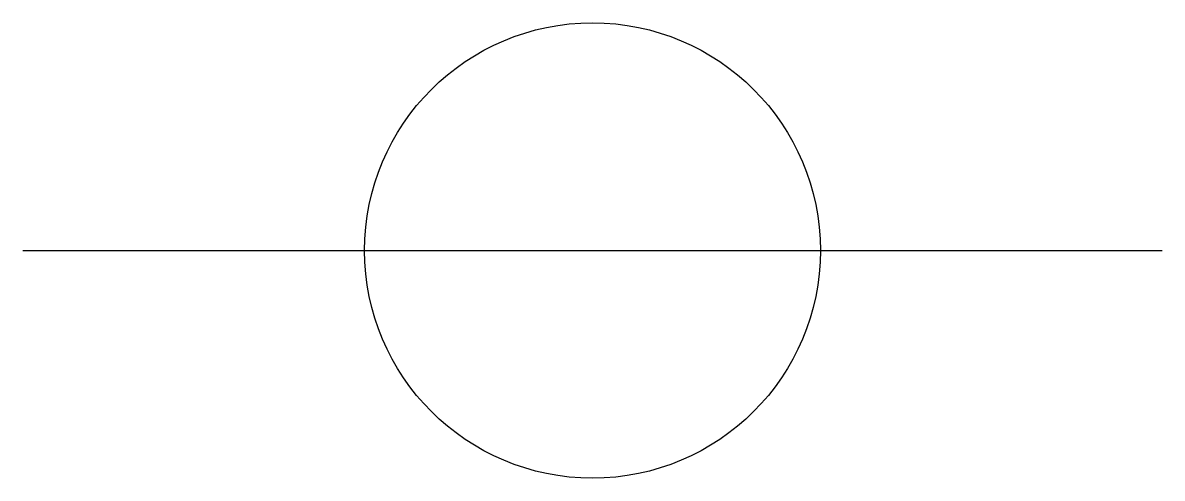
# Model space of a CAD drawing. Extents: x 0 to 10, y -2 to 2.
import ezdxf

# ---------------------------------------------------------------- set-up
doc = ezdxf.new("R2010")
doc.units = ezdxf.units.MI
doc.layers.add('GRID', color=5, linetype='Continuous')
doc.layers.add('WALLS', color=3, linetype='Continuous')

msp = doc.modelspace()

# ---------------------------------------------------------------- linework, layer by layer
at = {"layer": 'GRID'}
msp.add_circle((5, 0), 2, dxfattribs=at)
at = {"layer": 'WALLS'}
msp.add_line((0, 0), (10, 0), dxfattribs=at)

doc.saveas('drawing.dxf')
